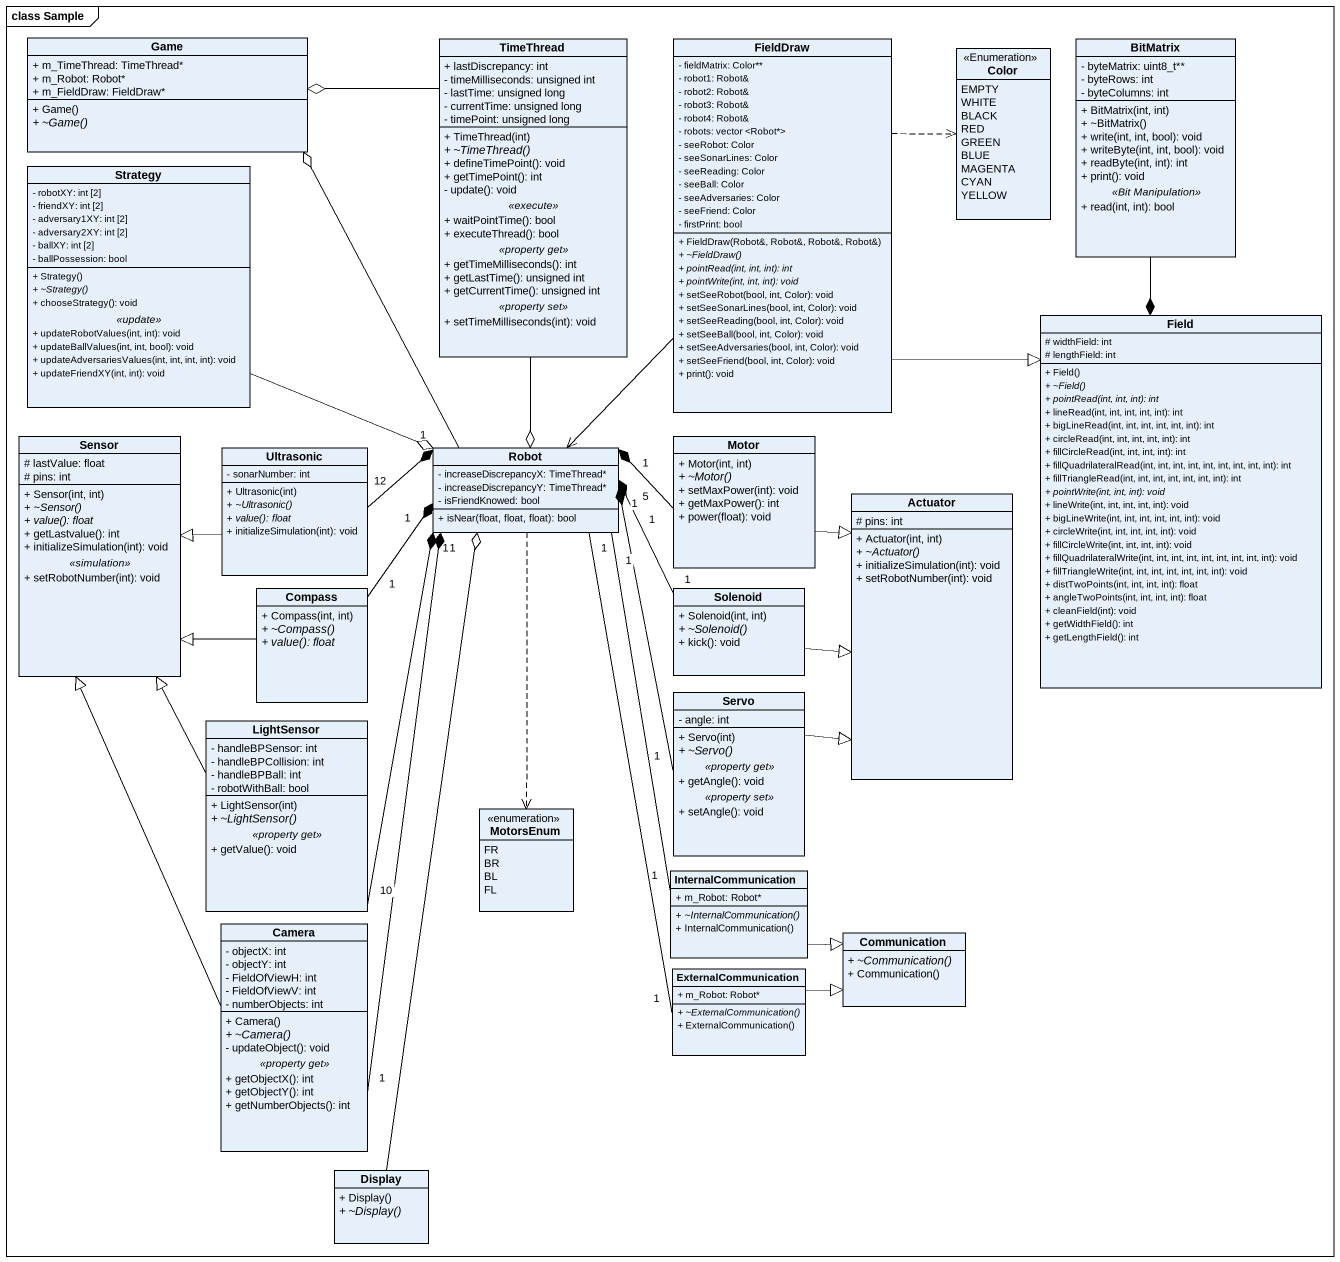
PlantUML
@startuml
mainframe class Sample
hide circle
hide empty members
skinparam classAttributeIconSize 0
class Game {
  + m_TimeThread: TimeThread*
  + m_Robot: Robot*
  + m_FieldDraw: FieldDraw*
  + Game()
  {abstract} + ~Game()
}
class TimeThread {
  + lastDiscrepancy: int
  - timeMilliseconds: unsigned int
  - lastTime: unsigned long
  - currentTime: unsigned long
  - timePoint: unsigned long
  --
  + TimeThread(int)
  {abstract} + ~TimeThread()
  + defineTimePoint(): void
  + getTimePoint(): int
  - update(): void
  .. <<execute>> ..
  + waitPointTime(): bool
  + executeThread(): bool
  .. <<property get>> ..
  + getTimeMilliseconds(): int
  + getLastTime(): unsigned int
  + getCurrentTime(): unsigned int
  .. <<property set>> ..
  + setTimeMilliseconds(int): void
}
class FieldDraw {
  - fieldMatrix: Color**
  - robot1: Robot&
  - robot2: Robot&
  - robot3: Robot&
  - robot4: Robot&
  - robots: vector <Robot*>
  - seeRobot: Color
  - seeSonarLines: Color
  - seeReading: Color
  - seeBall: Color
  - seeAdversaries: Color
  - seeFriend: Color
  - firstPrint: bool
  + FieldDraw(Robot&, Robot&, Robot&, Robot&)
  {abstract} + ~FieldDraw()
  {abstract} + pointRead(int, int, int): int
  {abstract} + pointWrite(int, int, int): void
  + setSeeRobot(bool, int, Color): void
  + setSeeSonarLines(bool, int, Color): void
  + setSeeReading(bool, int, Color): void
  + setSeeBall(bool, int, Color): void
  + setSeeAdversaries(bool, int, Color): void
  + setSeeFriend(bool, int, Color): void
  + print(): void
}
enum Color <<Enumeration>> {
  EMPTY
  WHITE
  BLACK
  RED
  GREEN
  BLUE
  MAGENTA
  CYAN
  YELLOW
}
class BitMatrix {
  - byteMatrix: uint8_t**
  - byteRows: int
  - byteColumns: int
  --
  + BitMatrix(int, int)
  + ~BitMatrix()
  + write(int, int, bool): void
  + writeByte(int, int, bool): void
  + readByte(int, int): int
  + print(): void
  .. <<Bit Manipulation>> ..
  + read(int, int): bool
}
class Strategy {
  - robotXY: int [2]
  - friendXY: int [2]
  - adversary1XY: int [2]
  - adversary2XY: int [2]
  - ballXY: int [2]
  - ballPossession: bool
  --
  + Strategy()
  {abstract} + ~Strategy()
  + chooseStrategy(): void
  .. <<update>> ..
  + updateRobotValues(int, int): void
  + updateBallValues(int, int, bool): void
  + updateAdversariesValues(int, int, int, int): void
  + updateFriendXY(int, int): void
}
class Field {
  # widthField: int
  # lengthField: int
  + Field()
  {abstract} + ~Field()
  {abstract} + pointRead(int, int, int): int
  + lineRead(int, int, int, int, int): int
  + bigLineRead(int, int, int, int, int, int): int
  + circleRead(int, int, int, int, int): int
  + fillCircleRead(int, int, int, int): int
  + fillQuadrilateralRead(int, int, int, int, int, int, int, int, int): int
  + fillTriangleRead(int, int, int, int, int, int, int): int
  {abstract} + pointWrite(int, int, int): void
  + lineWrite(int, int, int, int, int): void
  + bigLineWrite(int, int, int, int, int, int): void
  + circleWrite(int, int, int, int, int): void
  + fillCircleWrite(int, int, int, int): void
  + fillQuadrilateralWrite(int, int, int, int, int, int, int, int, int): void
  + fillTriangleWrite(int, int, int, int, int, int, int): void
  + distTwoPoints(int, int, int, int): float
  + angleTwoPoints(int, int, int, int): float
  + cleanField(int): void
  + getWidthField(): int
  + getLengthField(): int
}
class Sensor {
  # lastValue: float
  # pins: int
  --
  + Sensor(int, int)
  {abstract} + ~Sensor()
  {abstract} + value(): float
  + getLastvalue(): int
  + initializeSimulation(int): void
  .. <<simulation>> ..
  + setRobotNumber(int): void
}
class Ultrasonic {
  - sonarNumber: int
  + Ultrasonic(int)
  {abstract} + ~Ultrasonic()
  {abstract} + value(): float
  + initializeSimulation(int): void
}
class Robot {
  - increaseDiscrepancyX: TimeThread*
  - increaseDiscrepancyY: TimeThread*
  - isFriendKnowed: bool
  + isNear(float, float, float): bool
}
class Motor {
  + Motor(int, int)
  {abstract} + ~Motor()
  + setMaxPower(int): void
  + getMaxPower(): int
  + power(float): void
}
class Actuator {
  # pins: int
  + Actuator(int, int)
  {abstract} + ~Actuator()
  + initializeSimulation(int): void
  + setRobotNumber(int): void
}
class Compass {
  + Compass(int, int)
  {abstract} + ~Compass()
  {abstract} + value(): float
}
class Solenoid {
  + Solenoid(int, int)
  {abstract} + ~Solenoid()
  + kick(): void
}
class Servo {
  - angle: int
  --
  + Servo(int)
  {abstract} + ~Servo()
  .. <<property get>> ..
  + getAngle(): void
  .. <<property set>> ..
  + setAngle(): void
}
class LightSensor {
  - handleBPSensor: int
  - handleBPCollision: int
  - handleBPBall: int
  - robotWithBall: bool
  --
  + LightSensor(int)
  {abstract} + ~LightSensor()
  .. <<property get>> ..
  + getValue(): void
}
enum MotorsEnum {
  FR
  BR
  BL
  FL
}
class InternalCommunication {
  + m_Robot: Robot*
  {abstract} + ~InternalCommunication()
  + InternalCommunication()
}
class Camera {
  - objectX: int
  - objectY: int
  - FieldOfViewH: int
  - FieldOfViewV: int
  - numberObjects: int
  --
  + Camera()
  {abstract} + ~Camera()
  - updateObject(): void
  .. <<property get>> ..
  + getObjectX(): int
  + getObjectY(): int
  + getNumberObjects(): int
}
class Communication {
  {abstract} + ~Communication()
  + Communication()
}
class ExternalCommunication {
  + m_Robot: Robot*
  {abstract} + ~ExternalCommunication()
  + ExternalCommunication()
}
class Display {
  + Display()
  {abstract} + ~Display()
}
TimeThread -left-o Game
TimeThread --o Robot
FieldDraw .right.> Color
FieldDraw --|> Field
FieldDraw --> Robot
FieldDraw --> Robot
FieldDraw --> Robot
FieldDraw --> Robot
BitMatrix --* Field
Strategy -right-o Robot
Ultrasonic -left-|> Sensor
Ultrasonic "12" -right-* "1" Robot
Robot -up-o Game
Robot ..> MotorsEnum
Motor "5" -left-* "1" Robot
Motor --|> Actuator
Compass -left-|> Sensor
Compass "1" -up-* "1" Robot
Solenoid "1" -up-* "1" Robot
Solenoid -right-|> Actuator
Servo "1" -up-* "1" Robot
Servo -up-|> Actuator
LightSensor -up-|> Sensor
LightSensor "10" -up-* "1" Robot
InternalCommunication "1" -up- "1" Robot
InternalCommunication -right-|> Communication
Camera -up-|> Sensor
Camera "1" -up-* "1" Robot
ExternalCommunication "1" -up- "1" Robot
ExternalCommunication -right-|> Communication
Display -up-o Robot
@enduml
